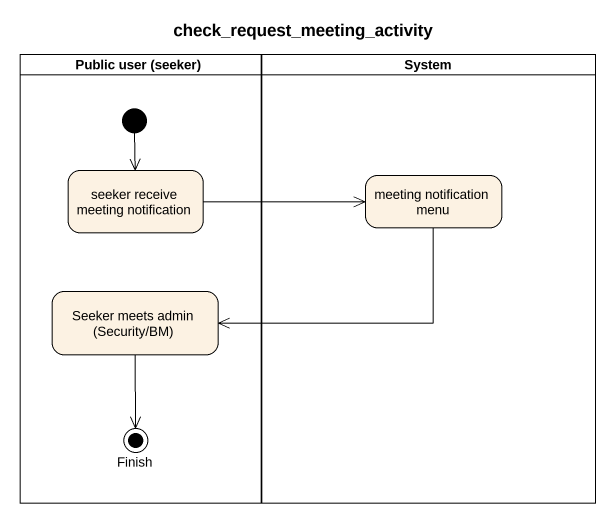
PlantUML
@startuml
title check_request_meeting_activity
hide empty description
state "Public user (seeker)" as Public_user_seeker <<partition>> {
  state "seeker receive meeting notification" as seeker_receive_meeting
  state "Seeker meets admin (Security/BM)" as Seeker_meets_admin_Security
  state Finish <<end>>
  [*] --> seeker_receive_meeting
}
state System <<partition>> {
  state "meeting notification menu" as meeting_notification_menu
}
seeker_receive_meeting -right-> meeting_notification_menu
meeting_notification_menu -left-> Seeker_meets_admin_Security
Seeker_meets_admin_Security --> Finish
@enduml
